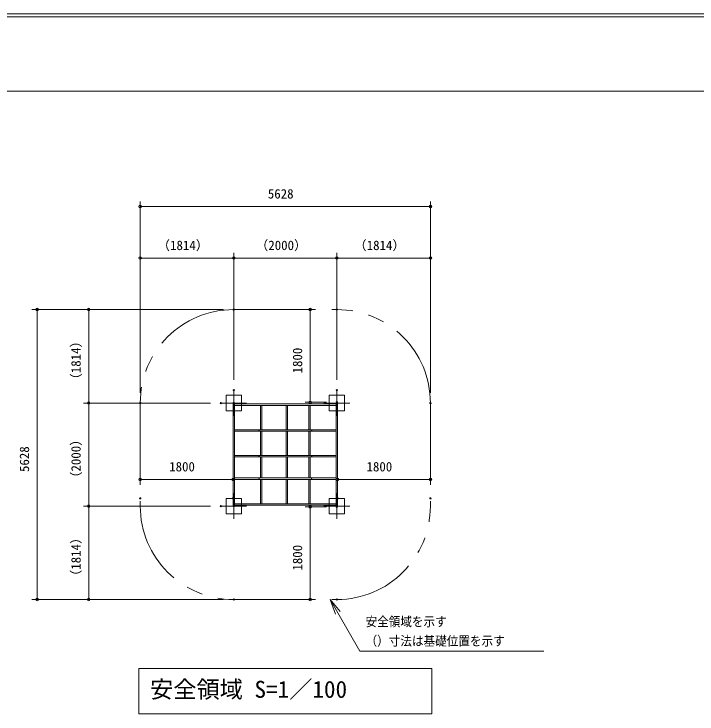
# Model space of a CAD drawing. Units: millimetres, scale not verified. Extents: x 0 to 420, y 0 to 297.
# Drawn here: x 140.7 to 273.1, y 161.4 to 297.2 of the extents above; entities that cross this region are included whole.
import ezdxf
from ezdxf.enums import TextEntityAlignment as Align

# ---------------------------------------------------------------- set-up
doc = ezdxf.new("R2010")
doc.units = ezdxf.units.MM
doc.header["$LTSCALE"] = 0.5
doc.header["$PDMODE"] = 32
doc.header["$PDSIZE"] = 0.25
for name, pattern in [('USER1', [19.05, 12.7, -6.35]), ('USER2', [50.8, 31.75, -6.35, 6.35, -6.35]), ('USER3', [63.5, 31.75, -6.35, 6.35, -6.35, 6.35, -6.35])]:
    doc.linetypes.add(name, pattern=pattern)
for name, color, linetype, lineweight in [('DEFPOINTS_3', 7, 'Continuous', 0), ('LY_2', 7, 'Continuous', 0), ('LY_5', 7, 'Continuous', 0), ('LY_6', 7, 'Continuous', 0)]:
    doc.layers.add(name, color=color, linetype=linetype, lineweight=lineweight)
doc.styles.add('ＭＳ ゴシック', font='')
doc.styles.get('ＭＳ ゴシック').set_extended_font_data('MS Gothic')

# ---------------------------------------------------------------- blocks, each defined once
blk = doc.blocks.new('-012-_DOTBLANK')
at = {"color": 7, "linetype": 'Continuous', "lineweight": 0}
blk.add_line((-0.5, 0), (-1, 0), dxfattribs=at)
blk.add_circle((0, 0), 0.5, dxfattribs=at)
blk = doc.blocks.new('-002-_U2')
at = {"color": 7, "linetype": 'Continuous', "lineweight": 0}
for p, q in [((-1, 0.1667), (0, 0)), ((0, 0), (-1, 0)), ((-1, -0.1667), (0, 0))]:
    blk.add_line(p, q, dxfattribs=at)

msp = doc.modelspace()

# ---------------------------------------------------------------- linework, layer by layer
at = {"layer": 'DEFPOINTS_3'}
msp.add_line((420.25, 297.2414), (0.25, 297.2414), dxfattribs=at)
at = {"layer": 'LY_2'}
msp.add_line((402.75, 282.2414), (17.75, 282.2414), dxfattribs=at)
at = {"layer": 'LY_5'}
for p, q in [((419.248, 296.6789), (1.252, 296.6789)), ((183.1426, 221.7439), (183.1426, 201.7439)), ((183.4146, 221.7439), (183.4146, 201.7439)), ((203.1426, 221.5639), (183.4146, 221.5639)), ((203.1426, 221.7439), (203.1426, 201.7439)), ((203.4146, 221.7439), (203.4146, 201.7439)), ((203.1426, 221.2919), (183.4146, 221.2919)), ((203.1426, 216.5639), (183.4146, 216.5639)), ((203.1426, 216.2919), (183.4146, 216.2919)), ((203.1426, 211.5639), (183.4146, 211.5639)), ((203.1426, 211.2919), (183.4146, 211.2919)), ((203.1426, 207.1959), (183.4146, 207.1959)), ((203.1426, 206.9239), (183.4146, 206.9239)), ((203.1426, 202.1959), (183.4146, 202.1959)), ((203.1426, 201.9239), (183.4146, 201.9239))]:
    msp.add_line(p, q, dxfattribs=at)
at = {"layer": 'LY_5', "linetype": 'USER3'}
for p, q in [((183.2786, 239.8799), (203.2786, 239.8799)), ((165.1426, 221.7439), (165.1426, 201.7439)), ((221.4146, 221.7439), (221.4146, 201.7439)), ((183.2786, 183.6079), (203.2786, 183.6079))]:
    msp.add_line(p, q, dxfattribs=at)
at = {"layer": 'LY_5', "linetype": 'USER2'}
for p, q in [((183.2786, 224.2439), (183.2786, 219.2439)), ((203.2786, 224.2439), (203.2786, 219.2439)), ((180.7786, 221.7439), (185.7786, 221.7439)), ((200.7786, 221.7439), (205.7786, 221.7439)), ((183.2786, 204.2439), (183.2786, 199.2439)), ((203.2786, 204.2439), (203.2786, 199.2439)), ((180.7786, 201.7439), (185.7786, 201.7439)), ((200.7786, 201.7439), (205.7786, 201.7439))]:
    msp.add_line(p, q, dxfattribs=at)
at = {"layer": 'LY_5', "linetype": 'USER1'}
for p, q in [((184.7786, 223.2439), (181.7786, 223.2439)), ((181.7786, 223.2439), (181.7786, 220.2439)), ((184.7786, 220.2439), (184.7786, 223.2439)), ((204.7786, 223.2439), (201.7786, 223.2439)), ((201.7786, 223.2439), (201.7786, 220.2439)), ((204.7786, 220.2439), (204.7786, 223.2439)), ((181.7786, 220.2439), (184.7786, 220.2439)), ((201.7786, 220.2439), (204.7786, 220.2439)), ((184.7786, 203.2439), (181.7786, 203.2439)), ((181.7786, 203.2439), (181.7786, 200.2439)), ((184.7786, 200.2439), (184.7786, 203.2439)), ((204.7786, 203.2439), (201.7786, 203.2439)), ((201.7786, 203.2439), (201.7786, 200.2439)), ((204.7786, 200.2439), (204.7786, 203.2439)), ((181.7786, 200.2439), (184.7786, 200.2439)), ((201.7786, 200.2439), (204.7786, 200.2439))]:
    msp.add_line(p, q, dxfattribs=at)
at = {"layer": 'LY_5', "color": 4, "lineweight": 18}
for p, q in [((188.4586, 221.2919), (188.4586, 216.5639)), ((188.7306, 221.2919), (188.7306, 216.5639)), ((193.4586, 221.2919), (193.4586, 216.5639)), ((193.7306, 221.2919), (193.7306, 216.5639)), ((197.8266, 221.2919), (197.8266, 216.5639)), ((198.0986, 221.2919), (198.0986, 216.5639)), ((188.4586, 216.2919), (188.4586, 211.5639)), ((188.4586, 216.2919), (188.4586, 211.5639)), ((188.7306, 216.2919), (188.7306, 211.5639)), ((188.7306, 216.2919), (188.7306, 211.5639)), ((193.4586, 216.2919), (193.4586, 211.5639)), ((193.4586, 216.2919), (193.4586, 211.5639)), ((193.7306, 216.2919), (193.7306, 211.5639)), ((193.7306, 216.2919), (193.7306, 211.5639)), ((197.8266, 216.2919), (197.8266, 211.5639)), ((197.8266, 216.2919), (197.8266, 211.5639)), ((198.0986, 216.2919), (198.0986, 211.5639)), ((198.0986, 216.2919), (198.0986, 211.5639)), ((188.4586, 211.2919), (188.4586, 207.1959)), ((188.4586, 211.2919), (188.4586, 207.1959)), ((188.7306, 211.2919), (188.7306, 207.1959)), ((188.7306, 211.2919), (188.7306, 207.1959)), ((193.4586, 211.2919), (193.4586, 207.1959)), ((193.4586, 211.2919), (193.4586, 207.1959)), ((193.7306, 211.2919), (193.7306, 207.1959)), ((193.7306, 211.2919), (193.7306, 207.1959)), ((197.8266, 211.2919), (197.8266, 207.1959)), ((197.8266, 211.2919), (197.8266, 207.1959)), ((198.0986, 211.2919), (198.0986, 207.1959)), ((198.0986, 211.2919), (198.0986, 207.1959)), ((188.4586, 206.9239), (188.4586, 202.1959)), ((188.7306, 206.9239), (188.7306, 202.1959)), ((193.4586, 206.9239), (193.4586, 202.1959)), ((193.7306, 206.9239), (193.7306, 202.1959)), ((197.8266, 206.9239), (197.8266, 202.1959)), ((198.0986, 206.9239), (198.0986, 202.1959))]:
    msp.add_line(p, q, dxfattribs=at)
at = {"layer": 'LY_5', "lineweight": 18}
for p, q in [((221.6786, 170.1928), (164.8786, 170.1928)), ((164.8786, 170.1928), (164.8786, 161.3928)), ((221.6786, 161.3928), (221.6786, 170.1928)), ((164.8786, 161.3928), (221.6786, 161.3928))]:
    msp.add_line(p, q, dxfattribs=at)
at = {"layer": 'LY_5', "linetype": 'USER3'}
for centre, start, end in [((183.2786, 221.7439), 90, 180), ((203.2786, 221.7439), 0, 90), ((183.2786, 201.7439), 180, 270), ((203.2786, 201.7439), 270, 0)]:
    msp.add_arc(centre, 18.136, start, end, dxfattribs=at)
at = {"layer": 'LY_5'}
for centre, start, end in [((183.2786, 221.7439), 0, 180), ((203.2786, 221.7439), 0, 180), ((188.2786, 216.4279), 90, 270), ((198.2786, 216.4279), 270, 90), ((188.2786, 211.4279), 90, 270), ((198.2786, 211.4279), 270, 90), ((188.2786, 207.0599), 90, 270), ((198.2786, 207.0599), 270, 90), ((183.2786, 201.7439), 180, 0), ((203.2786, 201.7439), 180, 0)]:
    msp.add_arc(centre, 0.136, start, end, dxfattribs=at)
at = {"layer": 'LY_6'}
for p, q in [((165.1426, 223.7439), (165.1426, 260.8799)), ((221.4146, 223.7439), (221.4146, 260.8799)), ((165.1426, 259.8799), (221.4146, 259.8799)), ((165.1426, 223.7439), (165.1426, 250.8799)), ((183.2786, 226.2439), (183.2786, 250.8799)), ((183.2786, 226.2439), (183.2786, 250.8799)), ((203.2786, 226.2439), (203.2786, 250.8799)), ((203.2786, 226.2439), (203.2786, 250.8799)), ((221.4146, 223.7439), (221.4146, 250.8799)), ((165.1426, 249.8799), (183.2786, 249.8799)), ((183.2786, 249.8799), (203.2786, 249.8799)), ((203.2786, 249.8799), (221.4146, 249.8799)), ((181.2786, 239.8799), (144.1426, 239.8799)), ((145.1426, 183.6079), (145.1426, 239.8799)), ((181.2786, 239.8799), (154.1426, 239.8799)), ((155.1426, 221.7439), (155.1426, 239.8799)), ((198.0986, 221.8799), (198.0986, 239.8799)), ((178.7786, 221.7439), (154.1426, 221.7439)), ((178.7786, 221.7439), (154.1426, 221.7439)), ((155.1426, 201.7439), (155.1426, 221.7439)), ((201.2786, 221.8799), (197.0986, 221.8799)), ((183.1426, 205.2439), (183.1426, 207.9239)), ((203.4146, 205.2439), (203.4146, 207.9239)), ((165.1426, 206.9239), (183.1426, 206.9239)), ((203.4146, 206.9239), (221.4146, 206.9239)), ((178.7786, 201.7439), (154.1426, 201.7439)), ((178.7786, 201.7439), (154.1426, 201.7439)), ((155.1426, 183.6079), (155.1426, 201.7439)), ((201.2786, 201.6079), (197.0986, 201.6079)), ((198.0986, 183.6079), (198.0986, 201.6079)), ((181.2786, 183.6079), (144.1426, 183.6079)), ((181.2786, 183.6079), (154.1426, 183.6079)), ((203.4667, 181.0098), (207.7402, 173.6079)), ((207.7402, 173.6079), (208.7402, 173.6079)), ((208.7402, 173.6079), (243.4339, 173.6079))]:
    msp.add_line(p, q, dxfattribs=at)
for p in [(221.4146, 259.8799), (183.2786, 249.8799), (203.2786, 249.8799), (221.4146, 249.8799), (145.1426, 239.8799), (155.1426, 239.8799), (183.2786, 239.8799), (183.2786, 239.8799), (198.0986, 239.8799), (203.2786, 239.8799), (183.2786, 224.2439), (183.2786, 224.2439), (203.2786, 224.2439), (203.2786, 224.2439), (155.1426, 221.7439), (165.1426, 221.7439), (165.1426, 221.7439), (180.7786, 221.7439), (180.7786, 221.7439), (203.2786, 221.8799), (221.4146, 221.7439), (221.4146, 221.7439), (183.1426, 206.9239), (221.4146, 206.9239), (165.1426, 203.2439), (183.1426, 203.2439), (203.4146, 203.2439), (221.4146, 203.2439), (155.1426, 201.7439), (180.7786, 201.7439), (180.7786, 201.7439), (198.0986, 201.6079), (203.2786, 201.6079), (183.2786, 183.6079), (183.2786, 183.6079), (203.2786, 183.6079)]:
    msp.add_point(p, dxfattribs=at)

# ---------------------------------------------------------------- block references
for name, p, xscale, yscale, rotation in [('-012-_DOTBLANK', (165.1426, 259.8799), 0.5, 0.5, 180), ('-012-_DOTBLANK', (165.1426, 249.8799), 0.5, 0.5, 180), ('-012-_DOTBLANK', (183.2786, 249.8799), 0.5, 0.5, 180), ('-012-_DOTBLANK', (203.2786, 249.8799), 0.5, 0.5, 180), ('-012-_DOTBLANK', (145.1426, 239.8799), 0.5, 0.5, 90), ('-012-_DOTBLANK', (155.1426, 239.8799), 0.5, 0.5, 90), ('-012-_DOTBLANK', (198.0986, 239.8799), 0.5, 0.5, 90), ('-012-_DOTBLANK', (155.1426, 221.7439), 0.5, 0.5, 270), ('-012-_DOTBLANK', (155.1426, 221.7439), 0.5, 0.5, 90), ('-012-_DOTBLANK', (198.0986, 221.8799), 0.5, 0.5, 270), ('-012-_DOTBLANK', (165.1426, 206.9239), 0.5, 0.5, 180), ('-012-_DOTBLANK', (203.4146, 206.9239), 0.5, 0.5, 180), ('-012-_DOTBLANK', (155.1426, 201.7439), 0.5, 0.5, 270), ('-012-_DOTBLANK', (155.1426, 201.7439), 0.5, 0.5, 90), ('-012-_DOTBLANK', (198.0986, 201.6079), 0.5, 0.5, 90), ('-012-_DOTBLANK', (145.1426, 183.6079), 0.5, 0.5, 270), ('-012-_DOTBLANK', (155.1426, 183.6079), 0.5, 0.5, 270), ('-012-_DOTBLANK', (198.0986, 183.6079), 0.5, 0.5, 270), ('-002-_U2', (201.9667, 183.6079), 3, 3, 120)]:
    msp.add_blockref(name, p, dxfattribs=dict(at, xscale=xscale, yscale=yscale, rotation=rotation))
at = {"layer": 'LY_6', "xscale": 0.5, "yscale": 0.5}
for p in [(221.4146, 259.8799), (183.2786, 249.8799), (203.2786, 249.8799), (221.4146, 249.8799), (183.1426, 206.9239), (221.4146, 206.9239)]:
    msp.add_blockref('-012-_DOTBLANK', p, dxfattribs=at)

# ---------------------------------------------------------------- texts
at = {"layer": 'LY_5', "style": 'ＭＳ ゴシック'}
msp.add_text('安全領域 S=1／100', height=3.299, dxfattribs=at).set_placement((167.0545, 163.5428), align=Align.BOTTOM_LEFT)
at = {"layer": 'LY_6', "style": 'ＭＳ ゴシック'}
for s, p in [('5628', (189.8924, 260.8799)), ('（1814）', (168.4258, 250.8799)), ('（2000）', (187.4818, 250.8799)), ('（1814）', (206.5618, 250.8799)), ('1800', (170.7564, 207.9239)), ('1800', (209.0284, 207.9239))]:
    msp.add_text(s, height=1.833, dxfattribs=at).set_placement(p, align=Align.BOTTOM_LEFT)
for s, p in [('（1814）', (154.1426, 225.0271)), ('1800', (197.0986, 227.4936)), ('（2000）', (154.1426, 205.9471)), ('5628', (144.1426, 208.3576)), ('（1814）', (154.1426, 186.8911)), ('1800', (197.0986, 189.2216))]:
    msp.add_text(s, height=1.833, rotation=90, dxfattribs=at).set_placement(p, align=Align.BOTTOM_LEFT)
at = {"layer": 'LY_6', "style": 'ＭＳ ゴシック', "width": 0.9}
for s, p in [('安全領域を示す', (208.8402, 177.8579)), ('（）寸法は基礎位置を示す', (208.8402, 174.1079))]:
    msp.add_text(s, height=1.833, dxfattribs=at).set_placement(p, align=Align.BOTTOM_LEFT)

doc.saveas('drawing.dxf')
